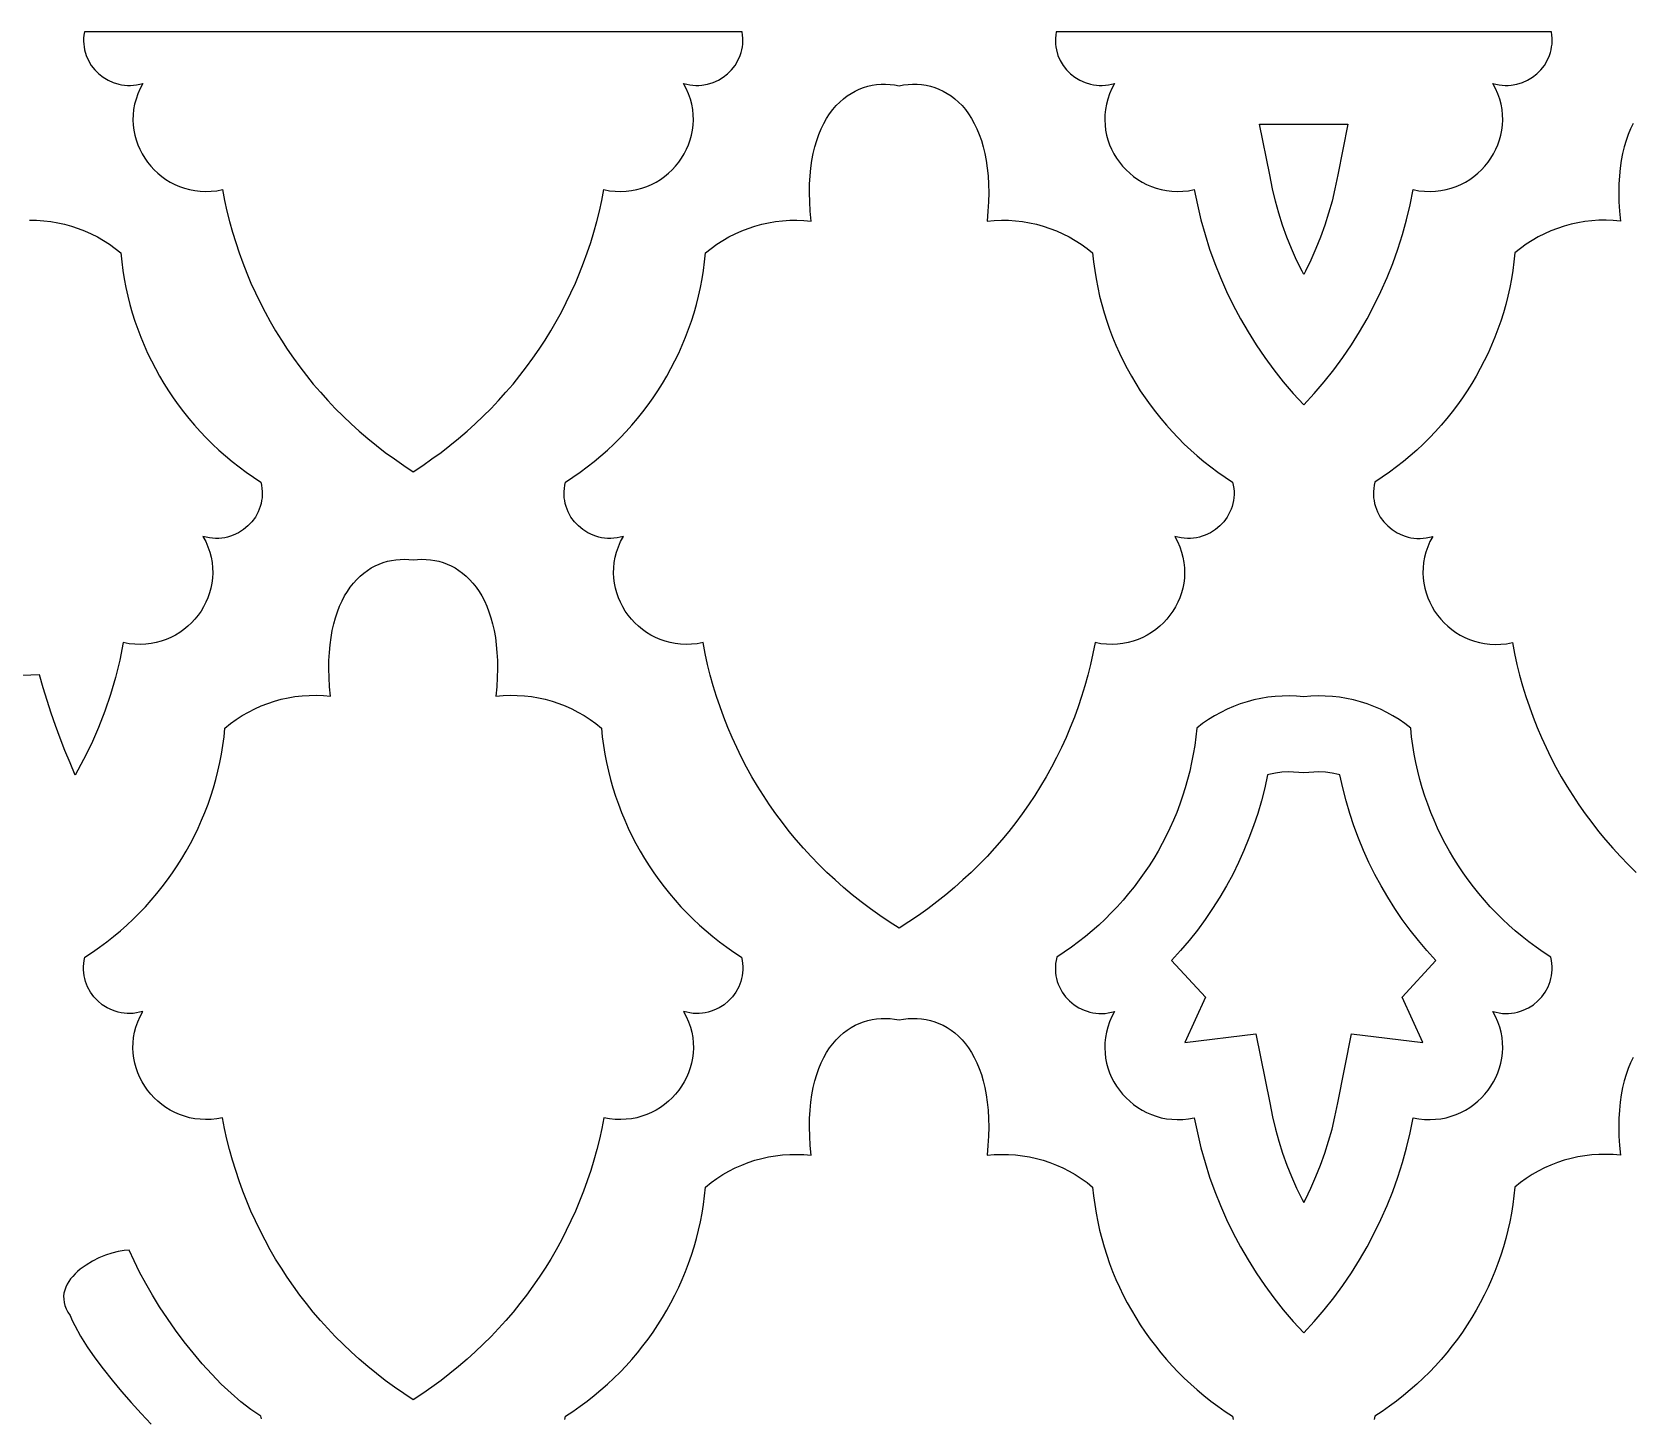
# Model space of a CAD drawing. Extents: x 50 to 3710, y -977 to -877.
# Drawn here: x 134.9 to 198.3, y -931.9 to -877.1 of the extents above; entities that cross this region are included whole.
import ezdxf

# ---------------------------------------------------------------- set-up
doc = ezdxf.new("R2010")
doc.units = 0
doc.layers.add('LAYER_1', color=18, linetype='CONTINUOUS')

msp = doc.modelspace()

# ---------------------------------------------------------------- linework, layer by layer
at = {"layer": 'LAYER_1'}
for points in [[(150.029, -894.488), (150.405, -894.241), (150.773, -893.985), (151.133, -893.722), (151.484, -893.451), (151.827, -893.172), (152.161, -892.885), (152.487, -892.591), (152.804, -892.29), (153.111, -891.982), (153.41, -891.667), (153.7, -891.345), (153.981, -891.017), (154.253, -890.682), (154.516, -890.341), (154.769, -889.994), (155.013, -889.641), (155.247, -889.283), (155.472, -888.918), (155.687, -888.548), (155.893, -888.173), (156.089, -887.793), (156.275, -887.408), (156.451, -887.019), (156.617, -886.624), (156.773, -886.225), (156.919, -885.822), (157.054, -885.415), (157.18, -885.004), (157.295, -884.589), (157.399, -884.17), (157.493, -883.748), (157.576, -883.322), (157.804, -883.364), (158.028, -883.389), (158.249, -883.396), (158.465, -883.387), (158.676, -883.362), (158.882, -883.322), (159.083, -883.268), (159.277, -883.2), (159.464, -883.119), (159.643, -883.025), (159.815, -882.92), (159.979, -882.803), (160.133, -882.675), (160.279, -882.538), (160.414, -882.392), (160.54, -882.237), (160.654, -882.074), (160.757, -881.904), (160.848, -881.727), (160.927, -881.544), (160.993, -881.356), (161.046, -881.163), (161.085, -880.966), (161.11, -880.766), (161.12, -880.563), (161.114, -880.358), (161.093, -880.151), (161.055, -879.944), (161, -879.736), (160.929, -879.529), (160.839, -879.323), (160.731, -879.119), (160.854, -879.152), (160.976, -879.176), (161.098, -879.191), (161.218, -879.199), (161.337, -879.198), (161.454, -879.19), (161.682, -879.151), (161.9, -879.085), (162.107, -878.992), (162.299, -878.876), (162.474, -878.738), (162.632, -878.58), (162.769, -878.404), (162.884, -878.213), (162.973, -878.007), (163.008, -877.899), (163.037, -877.789), (163.057, -877.676), (163.071, -877.561), (163.077, -877.444), (163.074, -877.325), (163.064, -877.205), (163.045, -877.083), (137.012, -877.083), (136.993, -877.205), (136.983, -877.325), (136.98, -877.444), (136.986, -877.561), (137, -877.676), (137.02, -877.789), (137.084, -878.007), (137.174, -878.213), (137.288, -878.404), (137.425, -878.58), (137.583, -878.738), (137.758, -878.876), (137.951, -878.992), (138.157, -879.085), (138.375, -879.151), (138.488, -879.174), (138.603, -879.19), (138.72, -879.198), (138.839, -879.199), (138.959, -879.191), (139.081, -879.176), (139.203, -879.152), (139.326, -879.119), (139.218, -879.323), (139.128, -879.529), (139.057, -879.736), (139.002, -879.944), (138.964, -880.151), (138.943, -880.358), (138.938, -880.563), (138.947, -880.766), (138.972, -880.966), (139.011, -881.163), (139.064, -881.356), (139.13, -881.544), (139.209, -881.727), (139.3, -881.904), (139.403, -882.074), (139.517, -882.237), (139.643, -882.392), (139.778, -882.538), (139.924, -882.675), (140.078, -882.803), (140.242, -882.92), (140.414, -883.025), (140.593, -883.119), (140.78, -883.2), (140.974, -883.268), (141.175, -883.322), (141.381, -883.362), (141.592, -883.387), (141.808, -883.396), (142.029, -883.389), (142.253, -883.364), (142.481, -883.322), (142.564, -883.748), (142.658, -884.17), (142.762, -884.589), (142.877, -885.004), (143.003, -885.415), (143.138, -885.822), (143.284, -886.225), (143.44, -886.624), (143.606, -887.019), (143.782, -887.408), (143.968, -887.793), (144.164, -888.173), (144.37, -888.548), (144.585, -888.918), (144.81, -889.283), (145.044, -889.641), (145.288, -889.994), (145.541, -890.341), (145.804, -890.682), (146.076, -891.017), (146.357, -891.345), (146.647, -891.667), (146.946, -891.982), (147.253, -892.29), (147.57, -892.591), (147.896, -892.885), (148.23, -893.172), (148.573, -893.451), (148.924, -893.722), (149.284, -893.985), (149.652, -894.241)], [(185.278, -891.842), (185.692, -891.391), (186.087, -890.928), (186.465, -890.452), (186.823, -889.964), (187.164, -889.464), (187.485, -888.953), (187.787, -888.431), (188.07, -887.899), (188.333, -887.356), (188.576, -886.805), (188.8, -886.244), (189.003, -885.675), (189.186, -885.098), (189.348, -884.513), (189.49, -883.921), (189.61, -883.322), (189.838, -883.364), (190.062, -883.389), (190.283, -883.396), (190.499, -883.387), (190.71, -883.362), (190.916, -883.322), (191.117, -883.268), (191.31, -883.2), (191.498, -883.119), (191.677, -883.025), (191.849, -882.92), (192.013, -882.803), (192.167, -882.675), (192.313, -882.538), (192.448, -882.392), (192.574, -882.237), (192.688, -882.074), (192.791, -881.904), (192.882, -881.727), (192.961, -881.544), (193.027, -881.356), (193.08, -881.163), (193.119, -880.966), (193.144, -880.766), (193.153, -880.563), (193.148, -880.358), (193.127, -880.151), (193.089, -879.944), (193.034, -879.736), (192.963, -879.529), (192.873, -879.323), (192.765, -879.119), (192.888, -879.152), (193.01, -879.176), (193.132, -879.191), (193.252, -879.199), (193.371, -879.198), (193.488, -879.19), (193.716, -879.151), (193.934, -879.085), (194.14, -878.992), (194.332, -878.876), (194.508, -878.738), (194.666, -878.58), (194.803, -878.404), (194.917, -878.213), (195.007, -878.007), (195.042, -877.899), (195.07, -877.789), (195.091, -877.676), (195.105, -877.561), (195.11, -877.444), (195.108, -877.325), (195.098, -877.205), (195.079, -877.083), (185.278, -877.083), (175.478, -877.083), (175.459, -877.205), (175.448, -877.325), (175.446, -877.444), (175.452, -877.561), (175.465, -877.676), (175.486, -877.789), (175.549, -878.007), (175.639, -878.213), (175.754, -878.404), (175.891, -878.58), (176.048, -878.738), (176.224, -878.876), (176.416, -878.992), (176.622, -879.085), (176.84, -879.151), (176.953, -879.174), (177.069, -879.19), (177.186, -879.198), (177.305, -879.199), (177.425, -879.191), (177.546, -879.176), (177.669, -879.152), (177.792, -879.119), (177.684, -879.323), (177.594, -879.529), (177.522, -879.736), (177.468, -879.944), (177.43, -880.151), (177.409, -880.358), (177.403, -880.563), (177.413, -880.766), (177.437, -880.966), (177.476, -881.163), (177.529, -881.356), (177.595, -881.544), (177.674, -881.727), (177.765, -881.904), (177.868, -882.074), (177.983, -882.237), (178.108, -882.392), (178.244, -882.538), (178.389, -882.675), (178.544, -882.803), (178.707, -882.92), (178.879, -883.025), (179.059, -883.119), (179.246, -883.2), (179.44, -883.268), (179.64, -883.322), (179.846, -883.362), (180.057, -883.387), (180.274, -883.396), (180.494, -883.389), (180.719, -883.364), (180.946, -883.322), (181.067, -883.921), (181.208, -884.513), (181.37, -885.098), (181.553, -885.675), (181.757, -886.244), (181.98, -886.805), (182.224, -887.356), (182.487, -887.899), (182.77, -888.431), (183.072, -888.953), (183.393, -889.464), (183.733, -889.964), (184.092, -890.452), (184.469, -890.928), (184.865, -891.391)], [(169.261, -879.212), (169.44, -879.18), (169.618, -879.159), (169.797, -879.15), (169.975, -879.152), (170.152, -879.167), (170.327, -879.193), (170.5, -879.232), (170.671, -879.283), (170.838, -879.347), (171.002, -879.423), (171.162, -879.512), (171.317, -879.614), (171.468, -879.729), (171.613, -879.857), (171.752, -879.999), (171.885, -880.154), (172.01, -880.322), (172.129, -880.504), (172.239, -880.7), (172.342, -880.91), (172.435, -881.134), (172.519, -881.373), (172.594, -881.625), (172.658, -881.893), (172.711, -882.174), (172.753, -882.471), (172.784, -882.783), (172.802, -883.109), (172.808, -883.451), (172.8, -883.808), (172.779, -884.181), (172.744, -884.569), (173.027, -884.544), (173.31, -884.534), (173.592, -884.538), (173.872, -884.556), (174.15, -884.588), (174.425, -884.634), (174.698, -884.694), (174.967, -884.768), (175.231, -884.855), (175.491, -884.956), (175.746, -885.069), (175.995, -885.196), (176.237, -885.335), (176.473, -885.488), (176.701, -885.652), (176.921, -885.829), (176.957, -886.175), (177.003, -886.519), (177.059, -886.86), (177.124, -887.199), (177.199, -887.535), (177.284, -887.868), (177.378, -888.198), (177.481, -888.524), (177.593, -888.847), (177.715, -889.167), (177.845, -889.482), (177.984, -889.794), (178.132, -890.101), (178.289, -890.404), (178.454, -890.702), (178.628, -890.995), (178.81, -891.284), (179, -891.567), (179.198, -891.845), (179.404, -892.118), (179.618, -892.385), (179.84, -892.646), (180.07, -892.902), (180.307, -893.151), (180.551, -893.393), (180.803, -893.629), (181.062, -893.859), (181.328, -894.082), (181.601, -894.297), (181.882, -894.505), (182.168, -894.706), (182.462, -894.9), (182.49, -895.026), (182.509, -895.151), (182.518, -895.274), (182.519, -895.396), (182.512, -895.517), (182.496, -895.634), (182.473, -895.75), (182.442, -895.863), (182.403, -895.972), (182.358, -896.079), (182.248, -896.281), (182.113, -896.466), (181.956, -896.634), (181.779, -896.78), (181.584, -896.904), (181.374, -897.003), (181.264, -897.043), (181.151, -897.075), (181.035, -897.1), (180.917, -897.118), (180.797, -897.128), (180.675, -897.13), (180.551, -897.123), (180.427, -897.108), (180.301, -897.083), (180.174, -897.05), (180.282, -897.254), (180.372, -897.46), (180.444, -897.667), (180.498, -897.874), (180.536, -898.082), (180.557, -898.288), (180.563, -898.493), (180.553, -898.696), (180.528, -898.897), (180.489, -899.094), (180.437, -899.286), (180.37, -899.475), (180.292, -899.657), (180.2, -899.834), (180.097, -900.005), (179.983, -900.167), (179.858, -900.322), (179.722, -900.469), (179.577, -900.606), (179.422, -900.733), (179.258, -900.85), (179.086, -900.956), (178.907, -901.049), (178.72, -901.13), (178.526, -901.199), (178.326, -901.253), (178.12, -901.293), (177.908, -901.318), (177.692, -901.327), (177.471, -901.319), (177.247, -901.295), (177.019, -901.253), (176.935, -901.686), (176.839, -902.115), (176.732, -902.541), (176.615, -902.962), (176.486, -903.38), (176.347, -903.794), (176.198, -904.204), (176.038, -904.609), (175.868, -905.01), (175.687, -905.405), (175.496, -905.796), (175.295, -906.182), (175.083, -906.562), (174.862, -906.937), (174.631, -907.306), (174.39, -907.669), (174.139, -908.027), (173.879, -908.378), (173.609, -908.723), (173.329, -909.061), (173.04, -909.393), (172.742, -909.718), (172.434, -910.035), (172.117, -910.346), (171.791, -910.649), (171.456, -910.945), (171.112, -911.233), (170.76, -911.513), (170.398, -911.785), (170.028, -912.048), (169.649, -912.304), (169.261, -912.551), (168.874, -912.304), (168.495, -912.048), (168.125, -911.785), (167.763, -911.513), (167.41, -911.233), (167.066, -910.945), (166.731, -910.649), (166.405, -910.346), (166.088, -910.035), (165.781, -909.718), (165.482, -909.393), (165.193, -909.061), (164.914, -908.723), (164.644, -908.378), (164.383, -908.027), (164.133, -907.669), (163.892, -907.306), (163.66, -906.937), (163.439, -906.562), (163.228, -906.182), (163.027, -905.796), (162.836, -905.405), (162.655, -905.01), (162.485, -904.609), (162.325, -904.204), (162.175, -903.794), (162.036, -903.38), (161.908, -902.962), (161.79, -902.541), (161.684, -902.115), (161.588, -901.686), (161.503, -901.253), (161.275, -901.295), (161.051, -901.319), (160.83, -901.327), (160.614, -901.318), (160.403, -901.293), (160.197, -901.253), (159.997, -901.199), (159.803, -901.13), (159.616, -901.049), (159.436, -900.956), (159.264, -900.85), (159.101, -900.733), (158.946, -900.606), (158.8, -900.469), (158.665, -900.322), (158.54, -900.167), (158.425, -900.005), (158.322, -899.834), (158.231, -899.657), (158.152, -899.475), (158.086, -899.286), (158.033, -899.094), (157.994, -898.897), (157.97, -898.696), (157.96, -898.493), (157.965, -898.288), (157.987, -898.082), (158.024, -897.874), (158.079, -897.667), (158.151, -897.46), (158.24, -897.254), (158.348, -897.05), (158.222, -897.083), (158.096, -897.108), (157.971, -897.123), (157.847, -897.13), (157.725, -897.128), (157.605, -897.118), (157.487, -897.1), (157.371, -897.075), (157.258, -897.043), (157.148, -897.003), (156.938, -896.904), (156.744, -896.78), (156.567, -896.634), (156.41, -896.466), (156.275, -896.281), (156.164, -896.079), (156.119, -895.972), (156.081, -895.863), (156.05, -895.75), (156.026, -895.634), (156.011, -895.517), (156.003, -895.396), (156.004, -895.274), (156.014, -895.151), (156.033, -895.026), (156.06, -894.9), (156.354, -894.706), (156.641, -894.505), (156.921, -894.297), (157.194, -894.082), (157.46, -893.859), (157.719, -893.629), (157.971, -893.393), (158.216, -893.151), (158.453, -892.902), (158.682, -892.646), (158.904, -892.385), (159.118, -892.118), (159.324, -891.845), (159.523, -891.567), (159.713, -891.284), (159.895, -890.995), (160.068, -890.702), (160.233, -890.404), (160.39, -890.101), (160.538, -889.794), (160.677, -889.482), (160.808, -889.167), (160.929, -888.847), (161.042, -888.524), (161.145, -888.198), (161.239, -887.868), (161.323, -887.535), (161.398, -887.199), (161.464, -886.86), (161.52, -886.519), (161.565, -886.175), (161.601, -885.829), (161.822, -885.652), (162.05, -885.488), (162.285, -885.335), (162.528, -885.196), (162.777, -885.069), (163.031, -884.956), (163.291, -884.855), (163.556, -884.768), (163.825, -884.694), (164.097, -884.634), (164.373, -884.588), (164.651, -884.556), (164.931, -884.538), (165.213, -884.534), (165.495, -884.544), (165.778, -884.569), (165.743, -884.181), (165.722, -883.808), (165.715, -883.451), (165.72, -883.109), (165.739, -882.783), (165.769, -882.471), (165.811, -882.174), (165.865, -881.893), (165.929, -881.625), (166.003, -881.373), (166.087, -881.134), (166.181, -880.91), (166.283, -880.7), (166.394, -880.504), (166.512, -880.322), (166.638, -880.154), (166.771, -879.999), (166.91, -879.857), (167.055, -879.729), (167.205, -879.614), (167.36, -879.512), (167.52, -879.423), (167.684, -879.347), (167.852, -879.283), (168.022, -879.232), (168.195, -879.193), (168.371, -879.167), (168.547, -879.152), (168.725, -879.15), (168.904, -879.159), (169.083, -879.18)], [(169.261, -879.212), (169.44, -879.18), (169.618, -879.159), (169.797, -879.15), (169.975, -879.152), (170.152, -879.167), (170.327, -879.193), (170.5, -879.232), (170.671, -879.283), (170.838, -879.347), (171.002, -879.423), (171.162, -879.512), (171.317, -879.614), (171.468, -879.729), (171.613, -879.857), (171.752, -879.999), (171.885, -880.154), (172.01, -880.322), (172.129, -880.504), (172.239, -880.7), (172.342, -880.91), (172.435, -881.134), (172.519, -881.373), (172.594, -881.625), (172.658, -881.893), (172.711, -882.174), (172.753, -882.471), (172.784, -882.783), (172.802, -883.109), (172.808, -883.451), (172.8, -883.808), (172.779, -884.181), (172.744, -884.569), (173.027, -884.544), (173.31, -884.534), (173.592, -884.538), (173.872, -884.556), (174.15, -884.588), (174.425, -884.634), (174.698, -884.694), (174.967, -884.768), (175.231, -884.855), (175.491, -884.956), (175.746, -885.069), (175.995, -885.196), (176.237, -885.335), (176.473, -885.488), (176.701, -885.652), (176.921, -885.829), (176.957, -886.175), (177.003, -886.519), (177.059, -886.86), (177.124, -887.199), (177.199, -887.535), (177.284, -887.868), (177.378, -888.198), (177.481, -888.524), (177.593, -888.847), (177.715, -889.167), (177.845, -889.482), (177.984, -889.794), (178.132, -890.101), (178.289, -890.404), (178.454, -890.702), (178.628, -890.995), (178.81, -891.284), (179, -891.567), (179.198, -891.845), (179.404, -892.118), (179.618, -892.385), (179.84, -892.646), (180.07, -892.902), (180.307, -893.151), (180.551, -893.393), (180.803, -893.629), (181.062, -893.859), (181.328, -894.082), (181.601, -894.297), (181.882, -894.505), (182.168, -894.706), (182.462, -894.9), (182.49, -895.026), (182.509, -895.151), (182.518, -895.274), (182.519, -895.396), (182.512, -895.517), (182.496, -895.634), (182.473, -895.75), (182.442, -895.863), (182.403, -895.972), (182.358, -896.079), (182.248, -896.281), (182.113, -896.466), (181.956, -896.634), (181.779, -896.78), (181.584, -896.904), (181.374, -897.003), (181.264, -897.043), (181.151, -897.075), (181.035, -897.1), (180.917, -897.118), (180.797, -897.128), (180.675, -897.13), (180.551, -897.123), (180.427, -897.108), (180.301, -897.083), (180.174, -897.05), (180.282, -897.254), (180.372, -897.46), (180.444, -897.667), (180.498, -897.874), (180.536, -898.082), (180.557, -898.288), (180.563, -898.493), (180.553, -898.696), (180.528, -898.897), (180.489, -899.094), (180.437, -899.286), (180.37, -899.475), (180.292, -899.657), (180.2, -899.834), (180.097, -900.005), (179.983, -900.167), (179.858, -900.322), (179.722, -900.469), (179.577, -900.606), (179.422, -900.733), (179.258, -900.85), (179.086, -900.956), (178.907, -901.049), (178.72, -901.13), (178.526, -901.199), (178.326, -901.253), (178.12, -901.293), (177.908, -901.318), (177.692, -901.327), (177.471, -901.319), (177.247, -901.295), (177.019, -901.253), (176.935, -901.686), (176.839, -902.115), (176.732, -902.541), (176.615, -902.962), (176.486, -903.38), (176.347, -903.794), (176.198, -904.204), (176.038, -904.609), (175.868, -905.01), (175.687, -905.405), (175.496, -905.796), (175.295, -906.182), (175.083, -906.562), (174.862, -906.937), (174.631, -907.306), (174.39, -907.669), (174.139, -908.027), (173.879, -908.378), (173.609, -908.723), (173.329, -909.061), (173.04, -909.393), (172.742, -909.718), (172.434, -910.035), (172.117, -910.346), (171.791, -910.649), (171.456, -910.945), (171.112, -911.233), (170.76, -911.513), (170.398, -911.785), (170.028, -912.048), (169.649, -912.304), (169.261, -912.551), (168.874, -912.304), (168.495, -912.048), (168.125, -911.785), (167.763, -911.513), (167.41, -911.233), (167.066, -910.945), (166.731, -910.649), (166.405, -910.346), (166.088, -910.035), (165.781, -909.718), (165.482, -909.393), (165.193, -909.061), (164.914, -908.723), (164.644, -908.378), (164.383, -908.027), (164.133, -907.669), (163.892, -907.306), (163.66, -906.937), (163.439, -906.562), (163.228, -906.182), (163.027, -905.796), (162.836, -905.405), (162.655, -905.01), (162.485, -904.609), (162.325, -904.204), (162.175, -903.794), (162.036, -903.38), (161.908, -902.962), (161.79, -902.541), (161.684, -902.115), (161.588, -901.686), (161.503, -901.253), (161.275, -901.295), (161.051, -901.319), (160.83, -901.327), (160.614, -901.318), (160.403, -901.293), (160.197, -901.253), (159.997, -901.199), (159.803, -901.13), (159.616, -901.049), (159.436, -900.956), (159.264, -900.85), (159.101, -900.733), (158.946, -900.606), (158.8, -900.469), (158.665, -900.322), (158.54, -900.167), (158.425, -900.005), (158.322, -899.834), (158.231, -899.657), (158.152, -899.475), (158.086, -899.286), (158.033, -899.094), (157.994, -898.897), (157.97, -898.696), (157.96, -898.493), (157.965, -898.288), (157.987, -898.082), (158.024, -897.874), (158.079, -897.667), (158.151, -897.46), (158.24, -897.254), (158.348, -897.05), (158.222, -897.083), (158.096, -897.108), (157.971, -897.123), (157.847, -897.13), (157.725, -897.128), (157.605, -897.118), (157.487, -897.1), (157.371, -897.075), (157.258, -897.043), (157.148, -897.003), (156.938, -896.904), (156.744, -896.78), (156.567, -896.634), (156.41, -896.466), (156.275, -896.281), (156.164, -896.079), (156.119, -895.972), (156.081, -895.863), (156.05, -895.75), (156.026, -895.634), (156.011, -895.517), (156.003, -895.396), (156.004, -895.274), (156.014, -895.151), (156.033, -895.026), (156.06, -894.9), (156.354, -894.706), (156.641, -894.505), (156.921, -894.297), (157.194, -894.082), (157.46, -893.859), (157.719, -893.629), (157.971, -893.393), (158.216, -893.151), (158.453, -892.902), (158.682, -892.646), (158.904, -892.385), (159.118, -892.118), (159.324, -891.845), (159.523, -891.567), (159.713, -891.284), (159.895, -890.995), (160.068, -890.702), (160.233, -890.404), (160.39, -890.101), (160.538, -889.794), (160.677, -889.482), (160.808, -889.167), (160.929, -888.847), (161.042, -888.524), (161.145, -888.198), (161.239, -887.868), (161.323, -887.535), (161.398, -887.199), (161.464, -886.86), (161.52, -886.519), (161.565, -886.175), (161.601, -885.829), (161.822, -885.652), (162.05, -885.488), (162.285, -885.335), (162.528, -885.196), (162.777, -885.069), (163.031, -884.956), (163.291, -884.855), (163.556, -884.768), (163.825, -884.694), (164.097, -884.634), (164.373, -884.588), (164.651, -884.556), (164.931, -884.538), (165.213, -884.534), (165.495, -884.544), (165.778, -884.569), (165.743, -884.181), (165.722, -883.808), (165.715, -883.451), (165.72, -883.109), (165.739, -882.783), (165.769, -882.471), (165.811, -882.174), (165.865, -881.893), (165.929, -881.625), (166.003, -881.373), (166.087, -881.134), (166.181, -880.91), (166.283, -880.7), (166.394, -880.504), (166.512, -880.322), (166.638, -880.154), (166.771, -879.999), (166.91, -879.857), (167.055, -879.729), (167.205, -879.614), (167.36, -879.512), (167.52, -879.423), (167.684, -879.347), (167.852, -879.283), (168.022, -879.232), (168.195, -879.193), (168.371, -879.167), (168.547, -879.152), (168.725, -879.15), (168.904, -879.159), (169.083, -879.18)], [(185.278, -886.682), (185.21, -886.556), (184.994, -886.111), (184.794, -885.658), (184.611, -885.198), (184.444, -884.73), (184.293, -884.255), (184.16, -883.773), (184.043, -883.285), (183.933, -882.739), (183.53, -880.737), (185.278, -880.737), (187.026, -880.737), (186.623, -882.739), (186.514, -883.285), (186.397, -883.773), (186.263, -884.255), (186.113, -884.73), (185.946, -885.198), (185.762, -885.658), (185.562, -886.111), (185.346, -886.556)], [(150.028, -931.222), (149.652, -930.975), (149.284, -930.72), (148.924, -930.456), (148.573, -930.185), (148.23, -929.906), (147.896, -929.62), (147.57, -929.326), (147.253, -929.025), (146.945, -928.717), (146.646, -928.402), (146.356, -928.08), (146.075, -927.751), (145.804, -927.417), (145.541, -927.076), (145.288, -926.729), (145.044, -926.376), (144.81, -926.017), (144.585, -925.653), (144.369, -925.283), (144.164, -924.908), (143.968, -924.528), (143.782, -924.143), (143.606, -923.753), (143.44, -923.359), (143.284, -922.96), (143.138, -922.557), (143.002, -922.149), (142.877, -921.738), (142.762, -921.323), (142.658, -920.904), (142.564, -920.482), (142.481, -920.057), (142.253, -920.099), (142.028, -920.123), (141.808, -920.131), (141.592, -920.121), (141.38, -920.097), (141.174, -920.057), (140.974, -920.002), (140.78, -919.934), (140.593, -919.853), (140.414, -919.759), (140.242, -919.654), (140.078, -919.537), (139.923, -919.41), (139.778, -919.273), (139.642, -919.126), (139.517, -918.971), (139.403, -918.808), (139.3, -918.638), (139.208, -918.461), (139.13, -918.279), (139.063, -918.09), (139.011, -917.898), (138.972, -917.701), (138.947, -917.5), (138.937, -917.297), (138.943, -917.092), (138.964, -916.886), (139.002, -916.678), (139.056, -916.471), (139.128, -916.264), (139.218, -916.058), (139.326, -915.854), (139.199, -915.887), (139.073, -915.911), (138.949, -915.927), (138.825, -915.933), (138.703, -915.932), (138.583, -915.922), (138.465, -915.904), (138.349, -915.879), (138.236, -915.847), (138.126, -915.807), (137.916, -915.708), (137.721, -915.584), (137.544, -915.438), (137.387, -915.27), (137.252, -915.085), (137.142, -914.883), (137.097, -914.776), (137.058, -914.666), (137.027, -914.554), (137.004, -914.438), (136.988, -914.32), (136.981, -914.2), (136.982, -914.078), (136.991, -913.955), (137.01, -913.83), (137.038, -913.704), (137.331, -913.51), (137.618, -913.309), (137.898, -913.101), (138.172, -912.886), (138.438, -912.663), (138.697, -912.433), (138.949, -912.197), (139.193, -911.954), (139.43, -911.705), (139.66, -911.45), (139.882, -911.189), (140.096, -910.922), (140.302, -910.649), (140.5, -910.371), (140.69, -910.088), (140.872, -909.799), (141.046, -909.506), (141.211, -909.207), (141.368, -908.905), (141.516, -908.597), (141.655, -908.286), (141.785, -907.971), (141.907, -907.651), (142.019, -907.328), (142.122, -907.002), (142.216, -906.672), (142.301, -906.339), (142.376, -906.003), (142.441, -905.664), (142.497, -905.323), (142.543, -904.979), (142.579, -904.633), (142.799, -904.456), (143.027, -904.291), (143.263, -904.139), (143.505, -904), (143.754, -903.873), (144.009, -903.76), (144.269, -903.659), (144.533, -903.572), (144.802, -903.498), (145.075, -903.438), (145.35, -903.392), (145.628, -903.36), (145.908, -903.341), (146.19, -903.338), (146.473, -903.348), (146.756, -903.373), (146.722, -902.999), (146.701, -902.639), (146.692, -902.294), (146.696, -901.963), (146.712, -901.646), (146.739, -901.343), (146.777, -901.053), (146.825, -900.778), (146.884, -900.516), (146.952, -900.268), (147.03, -900.033), (147.116, -899.811), (147.211, -899.603), (147.313, -899.407), (147.423, -899.225), (147.54, -899.055), (147.664, -898.898), (147.794, -898.753), (147.93, -898.621), (148.071, -898.501), (148.217, -898.394), (148.368, -898.298), (148.523, -898.215), (148.681, -898.143), (148.843, -898.083), (149.007, -898.034), (149.174, -897.997), (149.343, -897.971), (149.513, -897.957), (149.684, -897.953), (149.856, -897.961), (150.028, -897.979), (150.201, -897.961), (150.373, -897.953), (150.544, -897.957), (150.714, -897.971), (150.883, -897.997), (151.05, -898.034), (151.214, -898.083), (151.376, -898.143), (151.534, -898.215), (151.689, -898.298), (151.839, -898.394), (151.986, -898.501), (152.127, -898.621), (152.263, -898.753), (152.393, -898.898), (152.516, -899.055), (152.634, -899.225), (152.744, -899.407), (152.846, -899.603), (152.941, -899.811), (153.027, -900.033), (153.105, -900.268), (153.173, -900.516), (153.231, -900.778), (153.28, -901.053), (153.318, -901.343), (153.345, -901.646), (153.361, -901.963), (153.364, -902.294), (153.356, -902.639), (153.335, -902.999), (153.301, -903.373), (153.584, -903.348), (153.867, -903.338), (154.148, -903.341), (154.429, -903.36), (154.707, -903.392), (154.982, -903.438), (155.255, -903.498), (155.523, -903.572), (155.788, -903.659), (156.048, -903.76), (156.303, -903.873), (156.551, -904), (156.794, -904.139), (157.03, -904.291), (157.258, -904.456), (157.478, -904.633), (157.514, -904.979), (157.56, -905.323), (157.616, -905.664), (157.681, -906.003), (157.756, -906.339), (157.841, -906.672), (157.934, -907.002), (158.038, -907.328), (158.15, -907.651), (158.272, -907.971), (158.402, -908.286), (158.541, -908.597), (158.689, -908.905), (158.846, -909.207), (159.011, -909.506), (159.185, -909.799), (159.367, -910.088), (159.557, -910.371), (159.755, -910.649), (159.961, -910.922), (160.175, -911.189), (160.397, -911.45), (160.627, -911.705), (160.864, -911.954), (161.108, -912.197), (161.36, -912.433), (161.619, -912.663), (161.885, -912.886), (162.158, -913.101), (162.438, -913.309), (162.725, -913.51), (163.019, -913.704), (163.047, -913.83), (163.065, -913.955), (163.075, -914.078), (163.076, -914.2), (163.069, -914.32), (163.053, -914.438), (163.03, -914.554), (162.999, -914.666), (162.96, -914.776), (162.915, -914.883), (162.805, -915.085), (162.67, -915.27), (162.513, -915.438), (162.336, -915.584), (162.141, -915.708), (161.931, -915.807), (161.821, -915.847), (161.708, -915.879), (161.592, -915.904), (161.474, -915.922), (161.354, -915.932), (161.232, -915.933), (161.108, -915.927), (160.983, -915.911), (160.858, -915.887), (160.731, -915.854), (160.839, -916.058), (160.929, -916.264), (161, -916.471), (161.055, -916.678), (161.093, -916.886), (161.114, -917.092), (161.12, -917.297), (161.11, -917.5), (161.085, -917.701), (161.046, -917.898), (160.993, -918.09), (160.927, -918.279), (160.848, -918.461), (160.757, -918.638), (160.654, -918.808), (160.54, -918.971), (160.414, -919.126), (160.279, -919.273), (160.133, -919.41), (159.979, -919.537), (159.815, -919.654), (159.643, -919.759), (159.464, -919.853), (159.277, -919.934), (159.083, -920.002), (158.882, -920.057), (158.676, -920.097), (158.465, -920.121), (158.249, -920.131), (158.028, -920.123), (157.804, -920.099), (157.576, -920.057), (157.493, -920.482), (157.399, -920.904), (157.295, -921.323), (157.18, -921.738), (157.054, -922.149), (156.919, -922.557), (156.773, -922.96), (156.617, -923.359), (156.451, -923.753), (156.275, -924.143), (156.089, -924.528), (155.893, -924.908), (155.687, -925.283), (155.472, -925.653), (155.247, -926.017), (155.013, -926.376), (154.769, -926.729), (154.516, -927.076), (154.253, -927.417), (153.981, -927.751), (153.7, -928.08), (153.41, -928.402), (153.111, -928.717), (152.803, -929.025), (152.487, -929.326), (152.161, -929.62), (151.827, -929.906), (151.484, -930.185), (151.133, -930.456), (150.773, -930.72), (150.405, -930.975)], [(185.278, -928.576), (185.692, -928.125), (186.087, -927.662), (186.465, -927.186), (186.823, -926.698), (187.164, -926.198), (187.485, -925.687), (187.787, -925.165), (188.07, -924.633), (188.333, -924.091), (188.576, -923.539), (188.8, -922.978), (189.003, -922.409), (189.186, -921.832), (189.348, -921.247), (189.49, -920.655), (189.61, -920.057), (189.838, -920.099), (190.062, -920.123), (190.283, -920.131), (190.499, -920.121), (190.71, -920.097), (190.916, -920.057), (191.117, -920.002), (191.31, -919.934), (191.498, -919.853), (191.677, -919.759), (191.849, -919.654), (192.013, -919.537), (192.167, -919.41), (192.313, -919.273), (192.448, -919.126), (192.574, -918.971), (192.688, -918.808), (192.791, -918.638), (192.882, -918.461), (192.961, -918.279), (193.027, -918.09), (193.08, -917.898), (193.119, -917.701), (193.144, -917.5), (193.153, -917.297), (193.148, -917.092), (193.127, -916.886), (193.089, -916.678), (193.034, -916.471), (192.963, -916.264), (192.873, -916.058), (192.765, -915.854), (192.891, -915.887), (193.017, -915.911), (193.142, -915.927), (193.266, -915.933), (193.388, -915.932), (193.508, -915.922), (193.626, -915.904), (193.742, -915.879), (193.855, -915.847), (193.965, -915.807), (194.175, -915.708), (194.37, -915.584), (194.547, -915.438), (194.704, -915.27), (194.839, -915.085), (194.949, -914.883), (194.994, -914.776), (195.033, -914.666), (195.064, -914.554), (195.087, -914.438), (195.103, -914.32), (195.11, -914.2), (195.109, -914.078), (195.099, -913.955), (195.081, -913.83), (195.053, -913.704), (194.759, -913.51), (194.472, -913.309), (194.192, -913.101), (193.919, -912.886), (193.653, -912.663), (193.394, -912.433), (193.142, -912.197), (192.898, -911.954), (192.66, -911.705), (192.431, -911.45), (192.209, -911.189), (191.995, -910.922), (191.789, -910.649), (191.591, -910.371), (191.401, -910.088), (191.219, -909.799), (191.045, -909.506), (190.88, -909.207), (190.723, -908.905), (190.575, -908.597), (190.436, -908.286), (190.305, -907.971), (190.184, -907.651), (190.072, -907.328), (189.968, -907.002), (189.874, -906.672), (189.79, -906.339), (189.715, -906.003), (189.649, -905.664), (189.594, -905.323), (189.548, -904.979), (189.512, -904.633), (189.286, -904.46), (189.052, -904.298), (188.811, -904.149), (188.564, -904.013), (188.311, -903.889), (188.052, -903.778), (187.789, -903.68), (187.521, -903.594), (187.249, -903.522), (186.974, -903.463), (186.695, -903.418), (186.415, -903.386), (186.132, -903.368), (185.848, -903.364), (185.563, -903.374), (185.278, -903.398), (184.993, -903.374), (184.708, -903.364), (184.424, -903.368), (184.142, -903.386), (183.861, -903.418), (183.583, -903.463), (183.308, -903.522), (183.036, -903.594), (182.768, -903.68), (182.504, -903.778), (182.246, -903.889), (181.992, -904.013), (181.745, -904.149), (181.505, -904.298), (181.271, -904.46), (181.044, -904.633), (181.009, -904.979), (180.963, -905.323), (180.907, -905.664), (180.842, -906.003), (180.766, -906.339), (180.682, -906.672), (180.588, -907.002), (180.485, -907.328), (180.372, -907.651), (180.251, -907.971), (180.121, -908.286), (179.981, -908.597), (179.833, -908.905), (179.677, -909.207), (179.511, -909.506), (179.338, -909.799), (179.156, -910.088), (178.966, -910.371), (178.768, -910.649), (178.561, -910.922), (178.347, -911.189), (178.125, -911.45), (177.896, -911.705), (177.659, -911.954), (177.414, -912.197), (177.163, -912.433), (176.904, -912.663), (176.637, -912.886), (176.364, -913.101), (176.084, -913.309), (175.797, -913.51), (175.504, -913.704), (175.476, -913.83), (175.457, -913.955), (175.447, -914.078), (175.446, -914.2), (175.454, -914.32), (175.469, -914.438), (175.493, -914.554), (175.524, -914.666), (175.562, -914.776), (175.607, -914.883), (175.718, -915.085), (175.853, -915.27), (176.01, -915.438), (176.187, -915.584), (176.381, -915.708), (176.591, -915.807), (176.701, -915.847), (176.814, -915.879), (176.93, -915.904), (177.048, -915.922), (177.169, -915.932), (177.291, -915.933), (177.414, -915.927), (177.539, -915.911), (177.665, -915.887), (177.792, -915.854), (177.684, -916.058), (177.594, -916.264), (177.522, -916.471), (177.468, -916.678), (177.43, -916.886), (177.409, -917.092), (177.403, -917.297), (177.413, -917.5), (177.437, -917.701), (177.476, -917.898), (177.529, -918.09), (177.595, -918.279), (177.674, -918.461), (177.765, -918.638), (177.868, -918.808), (177.983, -918.971), (178.108, -919.126), (178.244, -919.273), (178.389, -919.41), (178.544, -919.537), (178.707, -919.654), (178.879, -919.759), (179.059, -919.853), (179.246, -919.934), (179.44, -920.002), (179.64, -920.057), (179.846, -920.097), (180.057, -920.121), (180.274, -920.131), (180.494, -920.123), (180.719, -920.099), (180.946, -920.057), (181.067, -920.655), (181.208, -921.247), (181.37, -921.832), (181.553, -922.409), (181.757, -922.978), (181.98, -923.539), (182.224, -924.091), (182.487, -924.633), (182.77, -925.165), (183.072, -925.687), (183.393, -926.198), (183.733, -926.698), (184.092, -927.186), (184.469, -927.662), (184.865, -928.125)], [(185.278, -923.416), (185.346, -923.29), (185.562, -922.845), (185.762, -922.392), (185.946, -921.932), (186.113, -921.464), (186.263, -920.989), (186.397, -920.508), (186.514, -920.02), (186.623, -919.473), (187.174, -916.735), (189.986, -917.08), (189.172, -915.288), (190.512, -913.835), (190.156, -913.445), (189.815, -913.044), (189.489, -912.631), (189.179, -912.209), (188.883, -911.777), (188.603, -911.335), (188.339, -910.885), (188.091, -910.425), (187.859, -909.958), (187.644, -909.483), (187.445, -909), (187.263, -908.511), (187.098, -908.015), (186.951, -907.513), (186.821, -907.006), (186.709, -906.493), (186.656, -906.475), (186.402, -906.414), (186.143, -906.378), (185.88, -906.368), (185.278, -906.404), (184.676, -906.368), (184.413, -906.378), (184.154, -906.414), (183.9, -906.475), (183.847, -906.493), (183.735, -907.006), (183.605, -907.513), (183.458, -908.015), (183.293, -908.511), (183.111, -909), (182.913, -909.483), (182.697, -909.958), (182.465, -910.425), (182.217, -910.885), (181.953, -911.335), (181.673, -911.777), (181.378, -912.209), (181.067, -912.631), (180.741, -913.044), (180.4, -913.445), (180.044, -913.835), (181.385, -915.288), (180.571, -917.08), (183.382, -916.735), (183.933, -919.473), (184.043, -920.02), (184.16, -920.508), (184.293, -920.989), (184.444, -921.464), (184.611, -921.932), (184.794, -922.392), (184.994, -922.845), (185.21, -923.29)]]:
    msp.add_lwpolyline(points, close=True, dxfattribs=at)
for points in [[(198.317, -880.7), (198.215, -880.91), (198.121, -881.134), (198.037, -881.373), (197.963, -881.625), (197.899, -881.893), (197.845, -882.174), (197.803, -882.471), (197.773, -882.783), (197.754, -883.109), (197.749, -883.451), (197.756, -883.808), (197.777, -884.181), (197.812, -884.569), (197.529, -884.544), (197.247, -884.534), (196.965, -884.538), (196.685, -884.556), (196.407, -884.588), (196.131, -884.634), (195.859, -884.694), (195.59, -884.768), (195.325, -884.855), (195.065, -884.956), (194.811, -885.069), (194.562, -885.196), (194.319, -885.335), (194.084, -885.488), (193.856, -885.652), (193.635, -885.829), (193.599, -886.175), (193.553, -886.519), (193.498, -886.86), (193.432, -887.199), (193.357, -887.535), (193.273, -887.868), (193.179, -888.198), (193.076, -888.524), (192.963, -888.847), (192.842, -889.167), (192.711, -889.482), (192.572, -889.794), (192.424, -890.101), (192.267, -890.404), (192.102, -890.702), (191.929, -890.995), (191.747, -891.284), (191.557, -891.567), (191.358, -891.845), (191.152, -892.118), (190.938, -892.385), (190.716, -892.646), (190.487, -892.902), (190.25, -893.151), (190.005, -893.393), (189.753, -893.629), (189.494, -893.859), (189.228, -894.082), (188.955, -894.297), (188.675, -894.505), (188.388, -894.706), (188.094, -894.9), (188.066, -895.026), (188.048, -895.151), (188.038, -895.274), (188.037, -895.396), (188.045, -895.517), (188.06, -895.634), (188.084, -895.75), (188.115, -895.863), (188.153, -895.972), (188.198, -896.079), (188.309, -896.281), (188.443, -896.466), (188.601, -896.634), (188.778, -896.78), (188.972, -896.904), (189.182, -897.003), (189.292, -897.043), (189.405, -897.075), (189.521, -897.1), (189.639, -897.118), (189.759, -897.128), (189.881, -897.13), (190.005, -897.123), (190.13, -897.108), (190.256, -897.083), (190.382, -897.05), (190.274, -897.254), (190.185, -897.46), (190.113, -897.667), (190.058, -897.874), (190.021, -898.082), (189.999, -898.288), (189.994, -898.493), (190.004, -898.696), (190.028, -898.897), (190.067, -899.094), (190.12, -899.286), (190.186, -899.475), (190.265, -899.657), (190.356, -899.834), (190.459, -900.005), (190.574, -900.167), (190.699, -900.322), (190.834, -900.469), (190.98, -900.606), (191.135, -900.733), (191.298, -900.85), (191.47, -900.956), (191.65, -901.049), (191.837, -901.13), (192.031, -901.199), (192.231, -901.253), (192.437, -901.293), (192.648, -901.318), (192.864, -901.327), (193.085, -901.319), (193.309, -901.295), (193.537, -901.253), (193.622, -901.686), (193.718, -902.115), (193.824, -902.541), (193.942, -902.962), (194.07, -903.38), (194.209, -903.794), (194.359, -904.204), (194.518, -904.609), (194.689, -905.01), (194.87, -905.405), (195.061, -905.796), (195.262, -906.182), (195.473, -906.562), (195.694, -906.937), (195.925, -907.306), (196.166, -907.669), (196.417, -908.027), (196.678, -908.378), (196.948, -908.723), (197.227, -909.061), (197.516, -909.393), (197.815, -909.718), (198.122, -910.035), (198.439, -910.346)], [(198.317, -880.7), (198.215, -880.91), (198.121, -881.134), (198.037, -881.373), (197.963, -881.625), (197.899, -881.893), (197.845, -882.174), (197.803, -882.471), (197.773, -882.783), (197.754, -883.109), (197.749, -883.451), (197.756, -883.808), (197.777, -884.181), (197.812, -884.569), (197.529, -884.544), (197.247, -884.534), (196.965, -884.538), (196.685, -884.556), (196.407, -884.588), (196.131, -884.634), (195.859, -884.694), (195.59, -884.768), (195.325, -884.855), (195.065, -884.956), (194.811, -885.069), (194.562, -885.196), (194.319, -885.335), (194.084, -885.488), (193.856, -885.652), (193.635, -885.829), (193.599, -886.175), (193.553, -886.519), (193.498, -886.86), (193.432, -887.199), (193.357, -887.535), (193.273, -887.868), (193.179, -888.198), (193.076, -888.524), (192.963, -888.847), (192.842, -889.167), (192.711, -889.482), (192.572, -889.794), (192.424, -890.101), (192.267, -890.404), (192.102, -890.702), (191.929, -890.995), (191.747, -891.284), (191.557, -891.567), (191.358, -891.845), (191.152, -892.118), (190.938, -892.385), (190.716, -892.646), (190.487, -892.902), (190.25, -893.151), (190.005, -893.393), (189.753, -893.629), (189.494, -893.859), (189.228, -894.082), (188.955, -894.297), (188.675, -894.505), (188.388, -894.706), (188.094, -894.9), (188.066, -895.026), (188.048, -895.151), (188.038, -895.274), (188.037, -895.396), (188.045, -895.517), (188.06, -895.634), (188.084, -895.75), (188.115, -895.863), (188.153, -895.972), (188.198, -896.079), (188.309, -896.281), (188.443, -896.466), (188.601, -896.634), (188.778, -896.78), (188.972, -896.904), (189.182, -897.003), (189.292, -897.043), (189.405, -897.075), (189.521, -897.1), (189.639, -897.118), (189.759, -897.128), (189.881, -897.13), (190.005, -897.123), (190.13, -897.108), (190.256, -897.083), (190.382, -897.05), (190.274, -897.254), (190.185, -897.46), (190.113, -897.667), (190.058, -897.874), (190.021, -898.082), (189.999, -898.288), (189.994, -898.493), (190.004, -898.696), (190.028, -898.897), (190.067, -899.094), (190.12, -899.286), (190.186, -899.475), (190.265, -899.657), (190.356, -899.834), (190.459, -900.005), (190.574, -900.167), (190.699, -900.322), (190.834, -900.469), (190.98, -900.606), (191.135, -900.733), (191.298, -900.85), (191.47, -900.956), (191.65, -901.049), (191.837, -901.13), (192.031, -901.199), (192.231, -901.253), (192.437, -901.293), (192.648, -901.318), (192.864, -901.327), (193.085, -901.319), (193.309, -901.295), (193.537, -901.253), (193.622, -901.686), (193.718, -902.115), (193.824, -902.541), (193.942, -902.962), (194.07, -903.38), (194.209, -903.794), (194.359, -904.204), (194.518, -904.609), (194.689, -905.01), (194.87, -905.405), (195.061, -905.796), (195.262, -906.182), (195.473, -906.562), (195.694, -906.937), (195.925, -907.306), (196.166, -907.669), (196.417, -908.027), (196.678, -908.378), (196.948, -908.723), (197.227, -909.061), (197.516, -909.393), (197.815, -909.718), (198.122, -910.035), (198.439, -910.346)], [(134.843, -884.534), (135.125, -884.538), (135.405, -884.556), (135.683, -884.588), (135.959, -884.634), (136.231, -884.694), (136.5, -884.768), (136.765, -884.855), (137.025, -884.956), (137.279, -885.069), (137.528, -885.196), (137.771, -885.335), (138.006, -885.488), (138.234, -885.652), (138.455, -885.829), (138.491, -886.175), (138.536, -886.519), (138.592, -886.86), (138.658, -887.199), (138.733, -887.535), (138.817, -887.868), (138.911, -888.198), (139.014, -888.524), (139.127, -888.847), (139.248, -889.167), (139.379, -889.482), (139.518, -889.794), (139.666, -890.101), (139.823, -890.404), (139.988, -890.702), (140.161, -890.995), (140.343, -891.284), (140.533, -891.567), (140.732, -891.845), (140.938, -892.118), (141.152, -892.385), (141.374, -892.646), (141.603, -892.902), (141.84, -893.151), (142.085, -893.393), (142.337, -893.629), (142.596, -893.859), (142.862, -894.082), (143.135, -894.297), (143.415, -894.505), (143.702, -894.706), (143.996, -894.9), (144.023, -895.026), (144.042, -895.151), (144.052, -895.274), (144.053, -895.396), (144.045, -895.517), (144.03, -895.634), (144.006, -895.75), (143.975, -895.863), (143.937, -895.972), (143.892, -896.079), (143.781, -896.281), (143.646, -896.466), (143.489, -896.634), (143.312, -896.78), (143.118, -896.904), (142.908, -897.003), (142.798, -897.043), (142.685, -897.075), (142.569, -897.1), (142.451, -897.118), (142.331, -897.128), (142.209, -897.13), (142.085, -897.123), (141.96, -897.108), (141.834, -897.083), (141.708, -897.05), (141.816, -897.254), (141.905, -897.46), (141.977, -897.667), (142.032, -897.874), (142.069, -898.082), (142.091, -898.288), (142.096, -898.493), (142.086, -898.696), (142.062, -898.897), (142.023, -899.094), (141.97, -899.286), (141.904, -899.475), (141.825, -899.657), (141.734, -899.834), (141.631, -900.005), (141.516, -900.167), (141.391, -900.322), (141.256, -900.469), (141.11, -900.606), (140.955, -900.733), (140.792, -900.85), (140.62, -900.956), (140.44, -901.049), (140.253, -901.13), (140.059, -901.199), (139.859, -901.253), (139.653, -901.293), (139.442, -901.318), (139.226, -901.327), (139.005, -901.319), (138.781, -901.295), (138.553, -901.253), (138.412, -901.945), (138.242, -902.628), (138.045, -903.301), (137.82, -903.964), (137.569, -904.616), (137.29, -905.255), (136.985, -905.883), (136.654, -906.496), (136.445, -906.013), (136.244, -905.525), (136.053, -905.034), (135.871, -904.54), (135.698, -904.042), (135.535, -903.541), (135.381, -903.038), (135.236, -902.531), (129.643, -902.734)], [(156.033, -932.002), (156.06, -931.876), (156.354, -931.683), (156.641, -931.482), (156.921, -931.273), (157.194, -931.058), (157.46, -930.835), (157.719, -930.606), (157.971, -930.37), (158.216, -930.127), (158.453, -929.878), (158.682, -929.623), (158.904, -929.361), (159.118, -929.094), (159.324, -928.822), (159.523, -928.543), (159.713, -928.26), (159.895, -927.972), (160.068, -927.678), (160.233, -927.38), (160.39, -927.077), (160.538, -926.77), (160.677, -926.458), (160.808, -926.143), (160.929, -925.824), (161.042, -925.501), (161.145, -925.174), (161.239, -924.844), (161.323, -924.511), (161.398, -924.175), (161.464, -923.837), (161.52, -923.495), (161.565, -923.151), (161.601, -922.805), (161.822, -922.628), (162.05, -922.464), (162.285, -922.312), (162.528, -922.172), (162.777, -922.046), (163.031, -921.932), (163.291, -921.832), (163.556, -921.744), (163.825, -921.671), (164.097, -921.611), (164.373, -921.564), (164.651, -921.532), (164.931, -921.514), (165.213, -921.51), (165.495, -921.52), (165.778, -921.546), (165.743, -921.157), (165.722, -920.785), (165.715, -920.428), (165.72, -920.086), (165.739, -919.759), (165.769, -919.447), (165.811, -919.151), (165.865, -918.869), (165.929, -918.602), (166.003, -918.349), (166.087, -918.111), (166.181, -917.887), (166.283, -917.677), (166.394, -917.481), (166.512, -917.298), (166.638, -917.13), (166.771, -916.975), (166.91, -916.834), (167.055, -916.705), (167.205, -916.59), (167.36, -916.488), (167.52, -916.399), (167.684, -916.323), (167.852, -916.259), (168.022, -916.208), (168.195, -916.17), (168.371, -916.143), (168.547, -916.128), (168.725, -916.126), (168.904, -916.135), (169.083, -916.156), (169.261, -916.189), (169.44, -916.156), (169.618, -916.135), (169.797, -916.126), (169.975, -916.128), (170.152, -916.143), (170.327, -916.17), (170.5, -916.208), (170.671, -916.259), (170.838, -916.323), (171.002, -916.399), (171.162, -916.488), (171.317, -916.59), (171.468, -916.705), (171.613, -916.834), (171.752, -916.975), (171.885, -917.13), (172.01, -917.298), (172.129, -917.481), (172.239, -917.677), (172.342, -917.887), (172.435, -918.111), (172.519, -918.349), (172.594, -918.602), (172.658, -918.869), (172.711, -919.151), (172.753, -919.447), (172.784, -919.759), (172.802, -920.086), (172.808, -920.428), (172.8, -920.785), (172.779, -921.157), (172.744, -921.546), (173.027, -921.52), (173.31, -921.51), (173.592, -921.514), (173.872, -921.532), (174.15, -921.564), (174.425, -921.611), (174.698, -921.671), (174.967, -921.744), (175.231, -921.832), (175.491, -921.932), (175.746, -922.046), (175.995, -922.172), (176.237, -922.312), (176.473, -922.464), (176.701, -922.628), (176.921, -922.805), (176.957, -923.151), (177.003, -923.495), (177.059, -923.837), (177.124, -924.175), (177.199, -924.511), (177.284, -924.844), (177.378, -925.174), (177.481, -925.501), (177.593, -925.824), (177.715, -926.143), (177.845, -926.458), (177.984, -926.77), (178.132, -927.077), (178.289, -927.38), (178.454, -927.678), (178.628, -927.972), (178.81, -928.26), (179, -928.543), (179.198, -928.822), (179.404, -929.094), (179.618, -929.361), (179.84, -929.623), (180.07, -929.878), (180.307, -930.127), (180.551, -930.37), (180.803, -930.606), (181.062, -930.835), (181.328, -931.058), (181.601, -931.273), (181.882, -931.482), (182.168, -931.683), (182.462, -931.876), (182.49, -932.002)], [(198.317, -917.677), (198.215, -917.887), (198.121, -918.111), (198.037, -918.349), (197.963, -918.602), (197.899, -918.869), (197.845, -919.151), (197.803, -919.447), (197.773, -919.759), (197.754, -920.086), (197.749, -920.428), (197.756, -920.785), (197.777, -921.157), (197.812, -921.546), (197.529, -921.52), (197.247, -921.51), (196.965, -921.514), (196.685, -921.532), (196.407, -921.564), (196.131, -921.611), (195.859, -921.671), (195.59, -921.744), (195.325, -921.832), (195.065, -921.932), (194.811, -922.046), (194.562, -922.172), (194.319, -922.312), (194.084, -922.464), (193.856, -922.628), (193.635, -922.805), (193.599, -923.151), (193.553, -923.495), (193.498, -923.837), (193.432, -924.175), (193.357, -924.511), (193.273, -924.844), (193.179, -925.174), (193.076, -925.501), (192.963, -925.824), (192.842, -926.143), (192.711, -926.458), (192.572, -926.77), (192.424, -927.077), (192.267, -927.38), (192.102, -927.678), (191.929, -927.972), (191.747, -928.26), (191.557, -928.543), (191.358, -928.822), (191.152, -929.094), (190.938, -929.361), (190.716, -929.623), (190.487, -929.878), (190.25, -930.127), (190.005, -930.37), (189.753, -930.606), (189.494, -930.835), (189.228, -931.058), (188.955, -931.273), (188.675, -931.482), (188.388, -931.683), (188.094, -931.876), (188.066, -932.002)], [(144.018, -931.984), (143.995, -931.876), (143.603, -931.607), (143.211, -931.303), (142.82, -930.966), (142.433, -930.601), (142.052, -930.211), (141.679, -929.8), (141.315, -929.371), (140.963, -928.927), (140.624, -928.473), (140.3, -928.012), (139.993, -927.548), (139.706, -927.083), (139.44, -926.623), (139.197, -926.169), (138.978, -925.727), (138.787, -925.299), (138.582, -925.312), (138.353, -925.351), (138.106, -925.415), (137.849, -925.502), (137.587, -925.611), (137.329, -925.74), (137.081, -925.889), (136.85, -926.056), (136.744, -926.146), (136.644, -926.24), (136.551, -926.338), (136.467, -926.44), (136.393, -926.545), (136.329, -926.653), (136.276, -926.765), (136.235, -926.88), (136.207, -926.998), (136.193, -927.118), (136.194, -927.241), (136.21, -927.367), (136.242, -927.494), (136.292, -927.624), (136.359, -927.756), (136.446, -927.89), (136.534, -928.086), (136.633, -928.286), (136.862, -928.699), (137.13, -929.126), (137.43, -929.561), (137.758, -930.004), (138.11, -930.449), (138.481, -930.894), (138.867, -931.336), (139.262, -931.77), (139.662, -932.195)]]:
    msp.add_lwpolyline(points, dxfattribs=at)

doc.saveas('drawing.dxf')
